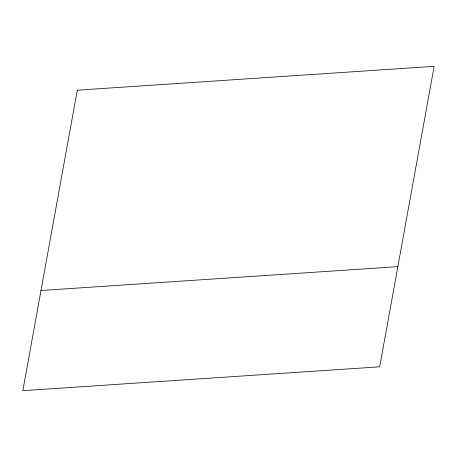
<?xml version="1.0" encoding="UTF-8"?>
<svg xmlns="http://www.w3.org/2000/svg" width="457" height="457" viewBox="0 0 457 457"><rect width="100%" height="100%" fill="white"/><g stroke="black" fill="none" stroke-linecap="round" stroke-linejoin="round"><path stroke-width="0.69" d="M40.999 290.503L397.847 266.654M77.302 90.189L22.85 390.661L379.698 366.811L434.15 66.339L77.302 90.189"/></g></svg>
